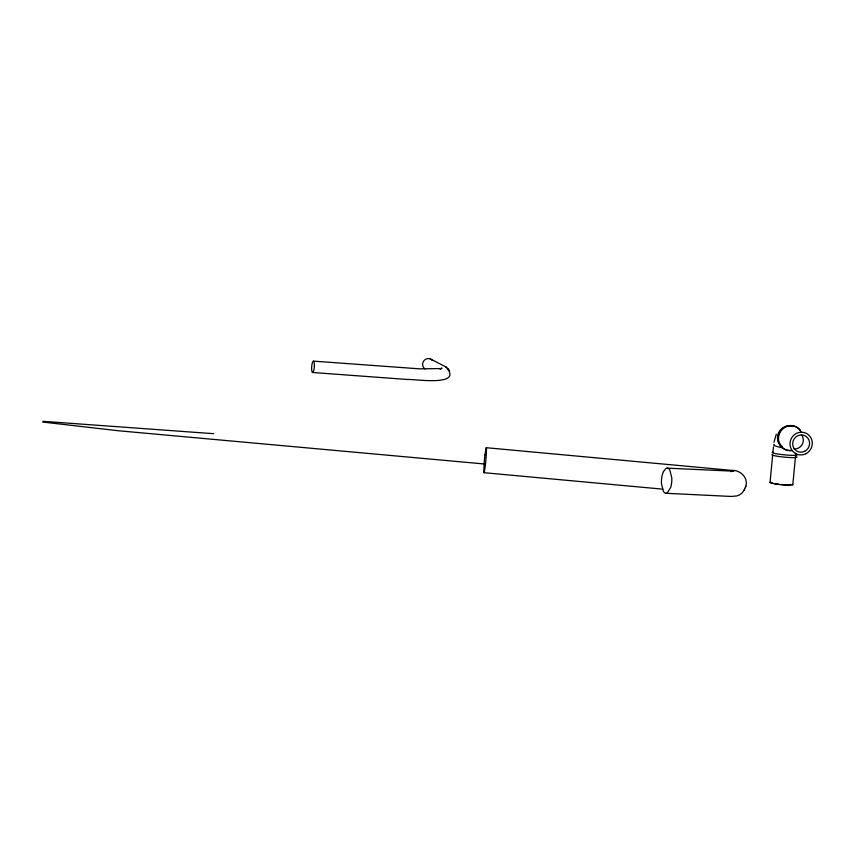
<?xml version="1.0" encoding="UTF-8"?>
<svg xmlns="http://www.w3.org/2000/svg" width="855" height="855" viewBox="0 0 855 855"><rect width="100%" height="100%" fill="white"/><g stroke="black" fill="none" stroke-linecap="round" stroke-linejoin="round"><path stroke-width="1.28" d="M484.112 464.351L483.823 471.5A12.109 0.695 -84.8 0 0 484.325 472.046L485.309 465.654A12.825 0.737 -84.8 0 0 486.206 456.078L486.495 448.918A12.109 0.695 -84.8 0 0 486.003 448.383L485.009 454.775M770.024 482.498L772.685 454.807M772.941 452.167L773.444 446.898M792.788 484.753L795.834 453.107M781.598 447.486L782.485 447.603L781.598 447.486A11.468 1.806 6.4 0 1 774.149 444.397M745.389 487.371C749.311 478.405 740.377 469.609 731.378 470.346L486.239 447.71M773.967 442.281L776.276 434.201M665.874 493.271L731.1 496.445L736.689 495.975L739.639 494.81L742.183 492.897L744.577 489.306M744.149 490.353L745.849 486.249M440.752 368.911L442.035 368.131L439.855 368.965L441.223 368.558L419.655 368.847L313.561 361.141A5.718 1.325 -85.8 0 0 311.637 369.082A5.718 1.325 -85.8 0 0 313.838 370.204A5.718 1.325 -85.8 0 0 313.561 361.141M730.565 471.554L731.207 471.447M730.576 471.511L733.74 471.18L667.36 468.145M312.47 372.481L407.301 379.47C413.564 378.861 464.949 387.197 445.637 366.774M213.632 433.688L43.049 421.323L42.75 422.049L118.588 430.77L484.785 464.019M484.08 472.708L662.807 489.156M430.14 358.854L446.951 367.447M780.604 445.188L782.015 446.513M448.031 368.452L449.666 371.006M792.51 484.443A11.446 1.079 5.5 0 1 780.978 484.667A11.446 1.079 5.5 0 1 770.515 482.273M790.629 484.304A9.501 0.898 5.5 0 1 781.053 484.486M778.616 484.219A9.501 0.898 5.5 0 1 774.47 483.577M773.038 483.246A9.501 0.898 5.5 0 1 771.947 482.69M782.133 446.502A11.446 11.126 85.8 0 1 780.615 445.241A11.457 10.997 -50.4 0 0 782.058 446.545M779.952 444.589A11.457 10.997 -50.4 0 1 792.777 426.56M801.402 434.725A8.678 8.4 -62.9 0 1 794.039 448.961M791.164 450.435A12.59 12.194 -62.9 0 1 778.253 441.062A12.59 12.194 -62.9 0 1 785.82 426.442A12.59 12.194 -62.9 0 1 800.921 431.583M791.677 450.692A12.59 12.194 -62.9 0 1 779.439 433.645A12.59 12.194 -62.9 0 1 800.216 430.076M796.689 456.848A12.59 1.186 5.5 0 1 784.014 457.094A12.59 1.186 5.5 0 1 772.493 454.454M795.77 454.176A12.59 1.186 5.5 0 1 785.863 454.978A12.59 1.186 5.5 0 1 772.717 452.188M484.069 464.254A12.825 0.737 -84.8 0 1 484.967 454.668M424.935 368.933A5.718 5.536 -62.9 0 1 424.101 360.457A5.718 5.536 -62.9 0 1 432.491 360.511M663.491 471.533L662.518 474.065A12.825 5.387 -87 0 0 661.439 483.556L663.395 491.379A12.109 5.077 -87 0 0 667.231 492.961L670.715 487.361A12.825 5.387 -87 0 0 671.795 477.87L669.839 470.047A12.109 5.077 -87 0 0 665.992 468.465L663.491 471.533M779.952 444.515L778.339 442.024L779.899 444.525M805.752 453.802A11.446 11.083 -62.9 0 0 807.644 434.158A11.446 11.083 -62.9 0 0 790.041 442.751A11.446 11.083 -62.9 0 0 805.752 453.802M804.641 451.322A8.678 8.4 -62.9 0 0 806.073 436.435A8.678 8.4 -62.9 0 0 792.724 442.954A8.678 8.4 -62.9 0 0 804.641 451.322"/></g></svg>
